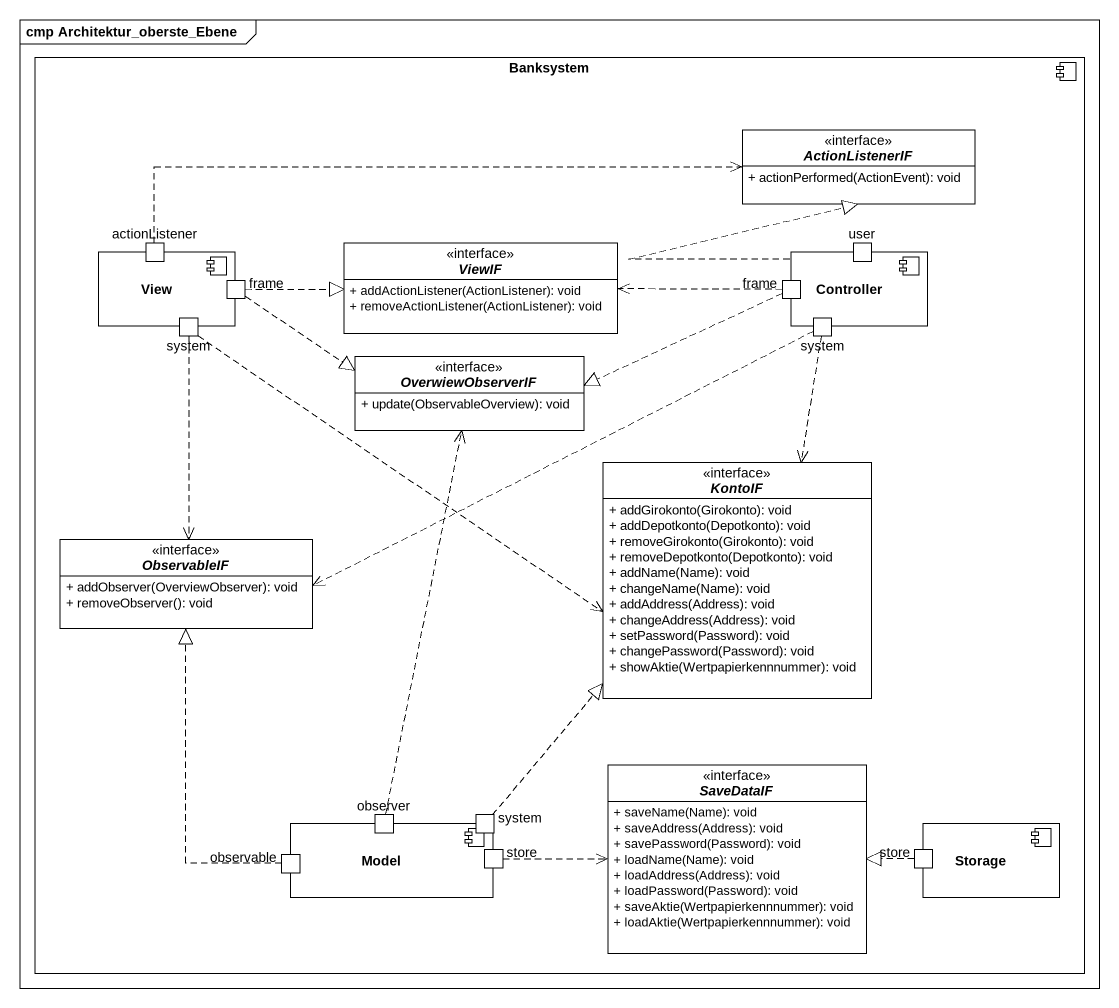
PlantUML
@startuml
mainframe cmp Architektur_oberste_Ebene
allowmixing
hide circle
hide empty members
skinparam classAttributeIconSize 0
component Banksystem {
  interface ActionListenerIF {
    + actionPerformed(ActionEvent): void
  }
  component View {
    port actionListener
    port "frame" as frame_
    port system
  }
  interface ViewIF {
    + addActionListener(ActionListener): void
    + removeActionListener(ActionListener): void
  }
  component Controller {
    port "frame" as frame__2
    port user
    port "system" as system_2
  }
  interface OverwiewObserverIF {
    + update(ObservableOverview): void
  }
  interface KontoIF {
    + addGirokonto(Girokonto): void
    + addDepotkonto(Depotkonto): void
    + removeGirokonto(Girokonto): void
    + removeDepotkonto(Depotkonto): void
    + addName(Name): void
    + changeName(Name): void
    + addAddress(Address): void
    + changeAddress(Address): void
    + setPassword(Password): void
    + changePassword(Password): void
    + showAktie(Wertpapierkennnummer): void
  }
  interface ObservableIF {
    + addObserver(OverviewObserver): void
    + removeObserver(): void
  }
  interface SaveDataIF {
    + saveName(Name): void
    + saveAddress(Address): void
    + savePassword(Password): void
    + loadName(Name): void
    + loadAddress(Address): void
    + loadPassword(Password): void
    + saveAktie(Wertpapierkennnummer): void
    + loadAktie(Wertpapierkennnummer): void
  }
  component Model {
    port observable
    port observer
    port "system" as system_3
    port store
  }
  component "Storage" as Storage_ {
    port "store" as store_2
  }
}
actionListener .right.> ActionListenerIF
frame_ .right.|> ViewIF
frame_ .right.|> OverwiewObserverIF
frame__2 .left.> ViewIF
frame__2 .left.|> OverwiewObserverIF
user .up.|> ActionListenerIF
system .right.> KontoIF
system ..> ObservableIF
system_2 ..> KontoIF
system_2 .left.> ObservableIF
observable .up.|> ObservableIF
observer .up.> OverwiewObserverIF
system_3 .up.|> KontoIF
store .right.> SaveDataIF
store_2 .left.|> SaveDataIF
@enduml
